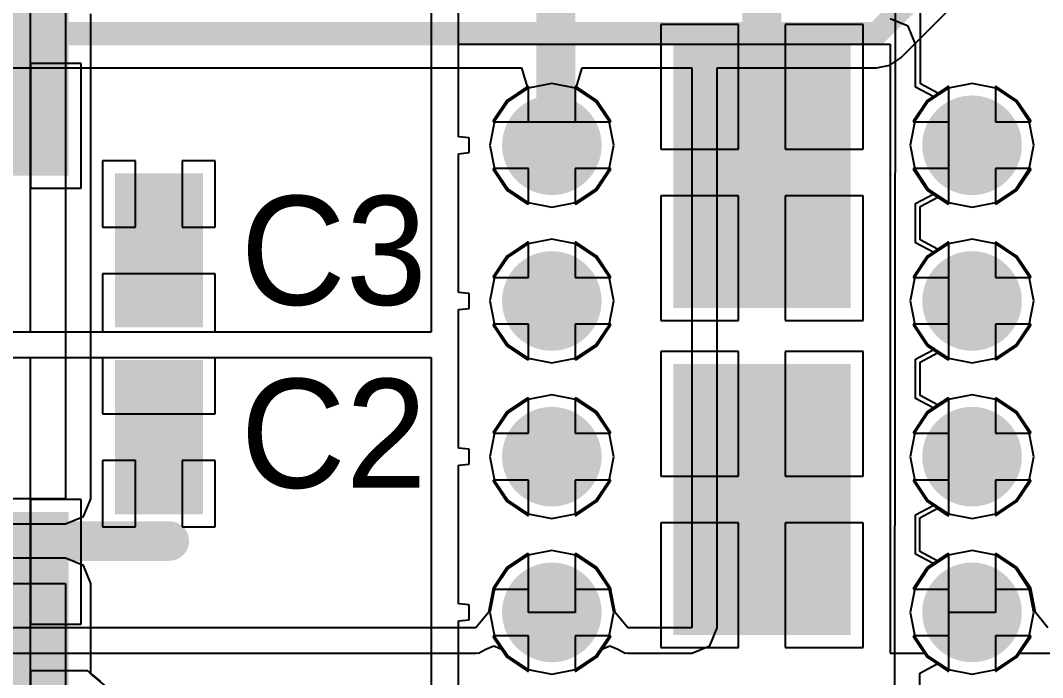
# Model space of a CAD drawing. Header units: millimetres. Extents: x 111 to 521, y 105 to 375.
# Drawn here: x 190.42 to 196.99, y 159.12 to 163.34 of the extents above; entities that cross this region are included whole.
import ezdxf

# ---------------------------------------------------------------- set-up
doc = ezdxf.new("R2010")
doc.units = ezdxf.units.MM
for name, color, linetype in [('BottomLayer', 5, 'Continuous'), ('BottomPaste', 16, 'Continuous'), ('BottomSolder', 6, 'Continuous'), ('DrillDrawing', 1, 'Continuous'), ('MidLayer2', 76, 'Continuous'), ('MidLayer3', 90, 'Continuous'), ('MultiLayer', 9, 'Continuous'), ('TopLayer', 1, 'Continuous'), ('TopOverlay', 2, 'Continuous'), ('TopPaste', 8, 'Continuous'), ('TopSolder', 216, 'Continuous'), ('ViaHoleLayer', 16, 'Continuous')]:
    doc.layers.add(name, color=color, linetype=linetype)

msp = doc.modelspace()

# ---------------------------------------------------------------- linework, layer by layer
at = {"layer": 'BottomLayer'}
for p, q in [((193.0628, 165.599), (193.0628, 161.334)), ((196.1277, 163.2987), (196.0129, 163.3463)), ((196.1752, 163.1839), (196.1277, 163.2987)), ((193.2379, 162.5881), (193.2379, 163.1839)), ((193.2379, 163.1839), (196.0129, 163.1839)), ((196.0129, 163.1839), (196.0129, 159.2719)), ((196.1752, 162.9074), (196.1752, 163.1839)), ((190.8129, 163.0589), (190.4879, 163.0589)), ((190.4879, 163.0589), (190.4879, 162.2589)), ((190.8129, 162.2589), (190.8129, 163.0589)), ((193.6818, 162.9107), (193.5495, 162.8223)), ((193.6879, 162.9119), (193.6818, 162.9107)), ((193.6879, 162.6839), (193.6879, 162.9119)), ((193.994, 162.9107), (193.9879, 162.9119)), ((193.9879, 162.9119), (193.9879, 162.6839)), ((194.1263, 162.8223), (193.994, 162.9107)), ((196.2872, 162.8475), (196.1752, 162.9074)), ((196.3818, 162.9107), (196.2872, 162.8475)), ((196.3879, 162.9119), (196.3818, 162.9107)), ((196.3879, 162.5339), (196.3879, 162.9119)), ((196.694, 162.9107), (196.6879, 162.9119)), ((196.6879, 162.9119), (196.6879, 162.6839)), ((196.8263, 162.8223), (196.694, 162.9107)), ((193.5495, 162.8223), (193.4611, 162.69)), ((194.2147, 162.69), (194.1263, 162.8223)), ((196.9147, 162.69), (196.8263, 162.8223)), ((193.4611, 162.69), (193.4599, 162.6839)), ((193.4599, 162.6839), (193.6879, 162.6839)), ((193.9879, 162.6839), (194.2159, 162.6839)), ((194.2159, 162.6839), (194.2147, 162.69)), ((196.6879, 162.6839), (196.9159, 162.6839)), ((196.9159, 162.6839), (196.9147, 162.69)), ((193.3069, 162.5813), (193.2379, 162.5881)), ((193.3069, 162.4866), (193.3069, 162.5813)), ((193.2379, 162.4798), (193.3069, 162.4866)), ((196.3879, 162.1559), (196.3879, 162.5339)), ((193.2379, 161.5881), (193.2379, 162.4798)), ((193.6879, 162.3839), (193.4599, 162.3839)), ((193.4599, 162.3839), (193.4611, 162.3778)), ((193.4611, 162.3778), (193.5495, 162.2455)), ((193.6879, 162.1559), (193.6879, 162.3839)), ((194.2159, 162.3839), (193.9879, 162.3839)), ((193.9879, 162.3839), (193.9879, 162.1559)), ((194.1263, 162.2455), (194.2147, 162.3778)), ((194.2147, 162.3778), (194.2159, 162.3839)), ((196.9159, 162.3839), (196.6879, 162.3839)), ((196.6879, 162.3839), (196.6879, 162.1559)), ((196.8263, 162.2455), (196.9147, 162.3778)), ((196.9147, 162.3778), (196.9159, 162.3839)), ((190.4879, 162.2589), (190.8129, 162.2589)), ((190.8129, 162.2589), (190.8129, 162.2589)), ((193.5495, 162.2455), (193.6818, 162.1571)), ((193.994, 162.1571), (194.1263, 162.2455)), ((196.694, 162.1571), (196.8263, 162.2455)), ((193.6818, 162.1571), (193.6879, 162.1559)), ((193.9879, 162.1559), (193.994, 162.1571)), ((196.1752, 162.1604), (196.2872, 162.2203)), ((196.1752, 161.9074), (196.1752, 162.1604)), ((196.2872, 162.2203), (196.3818, 162.1571)), ((196.3818, 162.1571), (196.3879, 162.1559)), ((196.6879, 162.1559), (196.694, 162.1571)), ((193.6818, 161.9107), (193.5495, 161.8223)), ((193.6879, 161.9119), (193.6818, 161.9107)), ((193.6879, 161.6839), (193.6879, 161.9119)), ((193.994, 161.9107), (193.9879, 161.9119)), ((193.9879, 161.9119), (193.9879, 161.6839)), ((194.1263, 161.8223), (193.994, 161.9107)), ((196.2872, 161.8475), (196.1752, 161.9074)), ((196.3818, 161.9107), (196.2872, 161.8475)), ((196.3879, 161.9119), (196.3818, 161.9107)), ((196.3879, 161.5339), (196.3879, 161.9119)), ((196.694, 161.9107), (196.6879, 161.9119)), ((196.6879, 161.9119), (196.6879, 161.6839)), ((196.8263, 161.8223), (196.694, 161.9107)), ((193.5495, 161.8223), (193.4611, 161.69)), ((194.2147, 161.69), (194.1263, 161.8223)), ((196.9147, 161.69), (196.8263, 161.8223)), ((193.4611, 161.69), (193.4599, 161.6839)), ((193.4599, 161.6839), (193.6879, 161.6839)), ((193.9879, 161.6839), (194.2159, 161.6839)), ((194.2159, 161.6839), (194.2147, 161.69)), ((196.6879, 161.6839), (196.9159, 161.6839)), ((196.9159, 161.6839), (196.9147, 161.69)), ((193.3069, 161.5813), (193.2379, 161.5881)), ((193.3069, 161.4866), (193.3069, 161.5813)), ((196.3879, 161.1559), (196.3879, 161.5339)), ((193.2379, 161.4798), (193.3069, 161.4866)), ((193.2379, 160.5881), (193.2379, 161.4798)), ((193.6879, 161.3839), (193.4599, 161.3839)), ((193.4599, 161.3839), (193.4611, 161.3778)), ((193.4611, 161.3778), (193.5495, 161.2455)), ((193.6879, 161.1559), (193.6879, 161.3839)), ((194.2159, 161.3839), (193.9879, 161.3839)), ((193.9879, 161.3839), (193.9879, 161.1559)), ((194.1263, 161.2455), (194.2147, 161.3778)), ((194.2147, 161.3778), (194.2159, 161.3839)), ((196.9159, 161.3839), (196.6879, 161.3839)), ((196.6879, 161.3839), (196.6879, 161.1559)), ((196.8263, 161.2455), (196.9147, 161.3778)), ((196.9147, 161.3778), (196.9159, 161.3839)), ((193.0628, 161.334), (189.2379, 161.334)), ((193.5495, 161.2455), (193.6818, 161.1571)), ((193.994, 161.1571), (194.1263, 161.2455)), ((196.694, 161.1571), (196.8263, 161.2455)), ((189.3117, 161.1716), (193.0628, 161.1716)), ((193.0628, 161.1716), (193.0628, 157.5618)), ((196.1752, 161.1604), (196.2872, 161.2203)), ((196.2872, 161.2203), (196.3818, 161.1571)), ((193.6818, 161.1571), (193.6879, 161.1559)), ((193.9879, 161.1559), (193.994, 161.1571)), ((196.1752, 160.9074), (196.1752, 161.1604)), ((196.3818, 161.1571), (196.3879, 161.1559)), ((196.6879, 161.1559), (196.694, 161.1571)), ((193.6818, 160.9107), (193.5495, 160.8223)), ((193.6879, 160.9119), (193.6818, 160.9107)), ((193.6879, 160.6839), (193.6879, 160.9119)), ((193.994, 160.9107), (193.9879, 160.9119)), ((193.9879, 160.9119), (193.9879, 160.6839)), ((194.1263, 160.8223), (193.994, 160.9107)), ((196.3818, 160.9107), (196.2872, 160.8475)), ((196.3879, 160.9119), (196.3818, 160.9107)), ((196.3879, 160.5339), (196.3879, 160.9119)), ((196.694, 160.9107), (196.6879, 160.9119)), ((196.6879, 160.9119), (196.6879, 160.6839)), ((196.8263, 160.8223), (196.694, 160.9107)), ((196.2872, 160.8475), (196.1752, 160.9074)), ((193.5495, 160.8223), (193.4611, 160.69)), ((194.2147, 160.69), (194.1263, 160.8223)), ((196.9147, 160.69), (196.8263, 160.8223)), ((193.4611, 160.69), (193.4599, 160.6839)), ((193.4599, 160.6839), (193.6879, 160.6839)), ((193.9879, 160.6839), (194.2159, 160.6839)), ((194.2159, 160.6839), (194.2147, 160.69)), ((196.6879, 160.6839), (196.9159, 160.6839)), ((196.9159, 160.6839), (196.9147, 160.69)), ((193.3069, 160.5813), (193.2379, 160.5881)), ((193.3069, 160.4866), (193.3069, 160.5813)), ((196.3879, 160.1559), (196.3879, 160.5339)), ((193.2379, 160.4798), (193.3069, 160.4866)), ((193.2379, 159.5881), (193.2379, 160.4798)), ((193.6879, 160.3839), (193.4599, 160.3839)), ((193.4599, 160.3839), (193.4611, 160.3778)), ((193.6879, 160.1559), (193.6879, 160.3839)), ((194.2159, 160.3839), (193.9879, 160.3839)), ((193.9879, 160.3839), (193.9879, 160.1559)), ((194.2147, 160.3778), (194.2159, 160.3839)), ((196.9159, 160.3839), (196.6879, 160.3839)), ((196.6879, 160.3839), (196.6879, 160.1559)), ((196.9147, 160.3778), (196.9159, 160.3839)), ((193.4611, 160.3778), (193.5495, 160.2455)), ((194.1263, 160.2455), (194.2147, 160.3778)), ((196.8263, 160.2455), (196.9147, 160.3778)), ((190.8129, 160.2589), (190.4879, 160.2589)), ((190.4879, 160.2589), (190.4879, 159.4589)), ((190.8129, 159.4589), (190.8129, 160.2589)), ((190.8129, 160.2589), (190.8129, 160.2589)), ((193.5495, 160.2455), (193.6818, 160.1571)), ((193.994, 160.1571), (194.1263, 160.2455)), ((196.1752, 160.1604), (196.2872, 160.2203)), ((196.2872, 160.2203), (196.3818, 160.1571)), ((196.694, 160.1571), (196.8263, 160.2455)), ((193.6818, 160.1571), (193.6879, 160.1559)), ((193.9879, 160.1559), (193.994, 160.1571)), ((196.1752, 159.9074), (196.1752, 160.1604)), ((196.3818, 160.1571), (196.3879, 160.1559)), ((196.6879, 160.1559), (196.694, 160.1571)), ((193.6818, 159.9107), (193.5495, 159.8223)), ((193.6879, 159.9119), (193.6818, 159.9107)), ((193.6879, 159.6839), (193.6879, 159.9119)), ((193.994, 159.9107), (193.9879, 159.9119)), ((193.9879, 159.9119), (193.9879, 159.6839)), ((194.1263, 159.8223), (193.994, 159.9107)), ((196.2872, 159.8475), (196.1752, 159.9074)), ((196.3818, 159.9107), (196.2872, 159.8475)), ((196.3879, 159.9119), (196.3818, 159.9107)), ((196.3879, 159.5339), (196.3879, 159.9119)), ((196.694, 159.9107), (196.6879, 159.9119)), ((196.6879, 159.9119), (196.6879, 159.5339)), ((196.8263, 159.8223), (196.694, 159.9107)), ((193.5495, 159.8223), (193.4611, 159.69)), ((194.2147, 159.69), (194.1263, 159.8223)), ((196.9147, 159.69), (196.8263, 159.8223)), ((193.4611, 159.69), (193.4599, 159.6839)), ((193.4599, 159.6839), (193.6879, 159.6839)), ((193.9879, 159.6839), (194.2159, 159.6839)), ((194.2159, 159.6839), (194.2147, 159.69)), ((196.9457, 159.5339), (196.9147, 159.69)), ((193.3069, 159.5813), (193.2379, 159.5881)), ((193.3069, 159.4866), (193.3069, 159.5813)), ((196.6879, 159.5339), (196.3879, 159.5339)), ((196.9454, 159.5324), (196.9457, 159.5339)), ((197.026, 159.4343), (196.9454, 159.5324)), ((193.2379, 159.4798), (193.3069, 159.4866)), ((193.2379, 158.5881), (193.2379, 159.4798)), ((190.4879, 159.4589), (190.8129, 159.4589)), ((193.6879, 159.3839), (193.4599, 159.3839)), ((193.4599, 159.3839), (193.4611, 159.3778)), ((193.4611, 159.3778), (193.5495, 159.2455)), ((193.6879, 159.1559), (193.6879, 159.3839)), ((194.2159, 159.3839), (193.9879, 159.3839)), ((193.9879, 159.3839), (193.9879, 159.1559)), ((194.1263, 159.2455), (194.2147, 159.3778)), ((194.2147, 159.3778), (194.2159, 159.3839)), ((196.0129, 159.2719), (196.2439, 159.2719)), ((196.2439, 159.2719), (196.2567, 159.2527)), ((196.8191, 159.2527), (196.8319, 159.2719)), ((196.8319, 159.2719), (197.8476, 159.2719)), ((193.5495, 159.2455), (193.6818, 159.1571)), ((193.994, 159.1571), (194.1263, 159.2455)), ((196.2567, 159.2527), (196.3857, 159.1665)), ((196.69, 159.1665), (196.8191, 159.2527)), ((190.8565, 159.1589), (190.4879, 159.1589)), ((190.4879, 159.1589), (190.4879, 158.3589)), ((190.9379, 159.0921), (190.8565, 159.1589)), ((193.6818, 159.1571), (193.6879, 159.1559)), ((193.9879, 159.1559), (193.994, 159.1571)), ((196.3857, 159.1665), (196.5379, 159.1363)), ((196.5379, 159.1363), (196.69, 159.1665))]:
    msp.add_line(p, q, dxfattribs=at)
at = {"layer": 'BottomLayer', "const_width": 0.25}
for points in [[(193.7129, 162.5339, 1), (193.9629, 162.5339, 1)], [(196.4129, 162.5339, 1), (196.6629, 162.5339, 1)], [(193.7129, 161.5339, 1), (193.9629, 161.5339, 1)], [(196.4129, 161.5339, 1), (196.6629, 161.5339, 1)], [(193.7129, 160.5339, 1), (193.9629, 160.5339, 1)], [(196.4129, 160.5339, 1), (196.6629, 160.5339, 1)], [(193.7129, 159.5339, 1), (193.9629, 159.5339, 1)], [(196.4129, 159.5339, 1), (196.6629, 159.5339, 1)]]:
    msp.add_lwpolyline(points, format="xyb", close=True, dxfattribs=at)
at = {"layer": 'BottomLayer'}
for points in [[(190.0129, 164.0089), (190.0129, 162.4089), (190.6629, 164.0089), (190.6629, 162.4089)], [(190.0129, 160.1089), (190.0129, 158.5089), (190.6629, 160.1089), (190.6629, 158.5089)]]:
    msp.add_solid(points, dxfattribs=at)
at = {"layer": 'BottomPaste'}
for points in [[(190.0629, 163.9589), (190.0629, 162.4589), (190.6129, 163.9589), (190.6129, 162.4589)], [(190.0629, 160.0589), (190.0629, 158.5589), (190.6129, 160.0589), (190.6129, 158.5589)]]:
    msp.add_solid(points, dxfattribs=at)
at = {"layer": 'BottomSolder', "const_width": 0.32}
for points in [[(193.6779, 162.5339, 1), (193.9979, 162.5339, 1)], [(196.3779, 162.5339, 1), (196.6979, 162.5339, 1)], [(193.6779, 161.5339, 1), (193.9979, 161.5339, 1)], [(196.3779, 161.5339, 1), (196.6979, 161.5339, 1)], [(193.6779, 160.5339, 1), (193.9979, 160.5339, 1)], [(196.3779, 160.5339, 1), (196.6979, 160.5339, 1)], [(193.6779, 159.5339, 1), (193.9979, 159.5339, 1)], [(196.3779, 159.5339, 1), (196.6979, 159.5339, 1)]]:
    msp.add_lwpolyline(points, format="xyb", close=True, dxfattribs=at)
at = {"layer": 'BottomSolder'}
for points in [[(189.9429, 164.0789), (189.9429, 162.3389), (190.7329, 164.0789), (190.7329, 162.3389)], [(189.9429, 160.1789), (189.9429, 158.4389), (190.7329, 160.1789), (190.7329, 158.4389)]]:
    msp.add_solid(points, dxfattribs=at)
at = {"layer": 'DrillDrawing', "const_width": 0.1}
for points in [[(193.7879, 162.5339, 1), (193.8879, 162.5339, 1)], [(196.4879, 162.5339, 1), (196.5879, 162.5339, 1)], [(193.7879, 161.5339, 1), (193.8879, 161.5339, 1)], [(196.4879, 161.5339, 1), (196.5879, 161.5339, 1)], [(193.7879, 160.5339, 1), (193.8879, 160.5339, 1)], [(196.4879, 160.5339, 1), (196.5879, 160.5339, 1)], [(193.7879, 159.5339, 1), (193.8879, 159.5339, 1)], [(196.4879, 159.5339, 1), (196.5879, 159.5339, 1)]]:
    msp.add_lwpolyline(points, format="xyb", close=True, dxfattribs=at)
at = {"layer": 'MidLayer2'}
for p, q in [((190.7129, 163.7201), (190.7129, 160.2641)), ((190.8752, 160.2641), (190.8752, 163.3785)), ((193.6857, 162.9013), (193.5567, 162.8151)), ((193.8379, 162.9316), (193.6857, 162.9013)), ((193.99, 162.9013), (193.8379, 162.9316)), ((194.1191, 162.8151), (193.99, 162.9013)), ((196.3818, 162.9107), (196.2495, 162.8223)), ((196.3879, 162.9119), (196.3818, 162.9107)), ((196.3879, 162.6839), (196.3879, 162.9119)), ((196.694, 162.9107), (196.6879, 162.9119)), ((196.6879, 162.9119), (196.6879, 162.6839)), ((196.8263, 162.8223), (196.694, 162.9107)), ((193.5567, 162.8151), (193.4705, 162.6861)), ((194.2052, 162.6861), (194.1191, 162.8151)), ((196.2495, 162.8223), (196.1611, 162.69)), ((196.9147, 162.69), (196.8263, 162.8223)), ((193.4705, 162.6861), (193.4402, 162.5339)), ((194.2355, 162.5339), (194.2052, 162.6861)), ((196.1611, 162.69), (196.1599, 162.6839)), ((196.1599, 162.6839), (196.3879, 162.6839)), ((196.6879, 162.6839), (196.9159, 162.6839)), ((196.9159, 162.6839), (196.9147, 162.69)), ((193.4402, 162.5339), (193.4705, 162.3817)), ((194.2052, 162.3817), (194.2355, 162.5339)), ((193.4705, 162.3817), (193.5567, 162.2527)), ((194.1191, 162.2527), (194.2052, 162.3817)), ((196.3879, 162.3839), (196.1599, 162.3839)), ((196.1599, 162.3839), (196.1611, 162.3778)), ((196.1611, 162.3778), (196.2495, 162.2455)), ((196.3879, 162.1559), (196.3879, 162.3839)), ((196.9159, 162.3839), (196.6879, 162.3839)), ((196.6879, 162.3839), (196.6879, 162.1559)), ((196.8263, 162.2455), (196.9147, 162.3778)), ((196.9147, 162.3778), (196.9159, 162.3839)), ((193.5567, 162.2527), (193.6857, 162.1665)), ((193.99, 162.1665), (194.1191, 162.2527)), ((196.2495, 162.2455), (196.3818, 162.1571)), ((196.694, 162.1571), (196.8263, 162.2455)), ((193.6857, 162.1665), (193.8379, 162.1363)), ((193.8379, 162.1363), (193.99, 162.1665)), ((196.3818, 162.1571), (196.3879, 162.1559)), ((196.6879, 162.1559), (196.694, 162.1571)), ((193.6857, 161.9013), (193.5567, 161.8151)), ((193.8379, 161.9316), (193.6857, 161.9013)), ((193.99, 161.9013), (193.8379, 161.9316)), ((194.1191, 161.8151), (193.99, 161.9013)), ((196.3818, 161.9107), (196.2495, 161.8223)), ((196.3879, 161.9119), (196.3818, 161.9107)), ((196.3879, 161.6839), (196.3879, 161.9119)), ((196.694, 161.9107), (196.6879, 161.9119)), ((196.6879, 161.9119), (196.6879, 161.6839)), ((196.8263, 161.8223), (196.694, 161.9107)), ((193.5567, 161.8151), (193.4705, 161.6861)), ((194.2052, 161.6861), (194.1191, 161.8151)), ((196.2495, 161.8223), (196.1611, 161.69)), ((196.9147, 161.69), (196.8263, 161.8223)), ((193.4705, 161.6861), (193.4402, 161.5339)), ((194.2355, 161.5339), (194.2052, 161.6861)), ((196.1611, 161.69), (196.1599, 161.6839)), ((196.1599, 161.6839), (196.3879, 161.6839)), ((196.6879, 161.6839), (196.9159, 161.6839)), ((196.9159, 161.6839), (196.9147, 161.69)), ((193.4402, 161.5339), (193.4705, 161.3817)), ((194.2052, 161.3817), (194.2355, 161.5339)), ((193.4705, 161.3817), (193.5567, 161.2527)), ((194.1191, 161.2527), (194.2052, 161.3817)), ((196.3879, 161.3839), (196.1599, 161.3839)), ((196.1599, 161.3839), (196.1611, 161.3778)), ((196.1611, 161.3778), (196.2495, 161.2455)), ((196.3879, 161.1559), (196.3879, 161.3839)), ((196.9159, 161.3839), (196.6879, 161.3839)), ((196.6879, 161.3839), (196.6879, 161.1559)), ((196.8263, 161.2455), (196.9147, 161.3778)), ((196.9147, 161.3778), (196.9159, 161.3839)), ((193.5567, 161.2527), (193.6857, 161.1665)), ((193.99, 161.1665), (194.1191, 161.2527)), ((196.2495, 161.2455), (196.3818, 161.1571)), ((196.694, 161.1571), (196.8263, 161.2455)), ((193.6857, 161.1665), (193.8379, 161.1363)), ((193.8379, 161.1363), (193.99, 161.1665)), ((196.3818, 161.1571), (196.3879, 161.1559)), ((196.6879, 161.1559), (196.694, 161.1571)), ((193.8379, 160.9316), (193.6857, 160.9013)), ((193.99, 160.9013), (193.8379, 160.9316)), ((196.3818, 160.9107), (196.2495, 160.8223)), ((196.3879, 160.9119), (196.3818, 160.9107)), ((196.3879, 160.6839), (196.3879, 160.9119)), ((196.694, 160.9107), (196.6879, 160.9119)), ((196.6879, 160.9119), (196.6879, 160.6839)), ((196.8263, 160.8223), (196.694, 160.9107)), ((193.6857, 160.9013), (193.5567, 160.8151)), ((194.1191, 160.8151), (193.99, 160.9013)), ((193.5567, 160.8151), (193.4705, 160.6861)), ((194.2052, 160.6861), (194.1191, 160.8151)), ((196.2495, 160.8223), (196.1611, 160.69)), ((196.9147, 160.69), (196.8263, 160.8223)), ((193.4705, 160.6861), (193.4402, 160.5339)), ((194.2355, 160.5339), (194.2052, 160.6861)), ((196.1611, 160.69), (196.1599, 160.6839)), ((196.1599, 160.6839), (196.3879, 160.6839)), ((196.6879, 160.6839), (196.9159, 160.6839)), ((196.9159, 160.6839), (196.9147, 160.69)), ((193.4402, 160.5339), (193.4705, 160.3817)), ((194.2052, 160.3817), (194.2355, 160.5339)), ((196.3879, 160.3839), (196.1599, 160.3839)), ((196.1599, 160.3839), (196.1611, 160.3778)), ((196.3879, 160.1559), (196.3879, 160.3839)), ((196.9159, 160.3839), (196.6879, 160.3839)), ((196.6879, 160.3839), (196.6879, 160.1559)), ((196.9147, 160.3778), (196.9159, 160.3839)), ((193.4705, 160.3817), (193.5567, 160.2527)), ((194.1191, 160.2527), (194.2052, 160.3817)), ((196.1611, 160.3778), (196.2495, 160.2455)), ((196.8263, 160.2455), (196.9147, 160.3778)), ((190.7129, 160.2641), (189.7971, 160.2641)), ((190.8277, 160.1493), (190.8752, 160.2641)), ((193.5567, 160.2527), (193.6857, 160.1665)), ((193.99, 160.1665), (194.1191, 160.2527)), ((196.2495, 160.2455), (196.3818, 160.1571)), ((196.694, 160.1571), (196.8263, 160.2455)), ((190.7129, 160.1018), (190.8277, 160.1493)), ((193.6857, 160.1665), (193.8379, 160.1363)), ((193.8379, 160.1363), (193.99, 160.1665)), ((196.3818, 160.1571), (196.3879, 160.1559)), ((196.6879, 160.1559), (196.694, 160.1571)), ((189.7971, 160.1018), (190.7129, 160.1018)), ((193.8379, 159.9316), (193.6857, 159.9013)), ((193.99, 159.9013), (193.8379, 159.9316)), ((190.7129, 159.882), (189.0459, 159.882)), ((190.8277, 159.8345), (190.7129, 159.882)), ((193.6857, 159.9013), (193.5567, 159.8151)), ((194.1191, 159.8151), (193.99, 159.9013)), ((196.3818, 159.9107), (196.2495, 159.8223)), ((196.3879, 159.9119), (196.3818, 159.9107)), ((196.3879, 159.6839), (196.3879, 159.9119)), ((196.694, 159.9107), (196.6879, 159.9119)), ((196.6879, 159.9119), (196.6879, 159.6839)), ((196.8263, 159.8223), (196.694, 159.9107)), ((190.8752, 159.7197), (190.8277, 159.8345)), ((193.5567, 159.8151), (193.4705, 159.6861)), ((194.2052, 159.6861), (194.1191, 159.8151)), ((196.2495, 159.8223), (196.1611, 159.69)), ((196.9147, 159.69), (196.8263, 159.8223)), ((189.0299, 159.7197), (190.7129, 159.7197)), ((190.7129, 159.7197), (190.7129, 158.7977)), ((190.8752, 159.1394), (190.8752, 159.7197)), ((193.4705, 159.6861), (193.4402, 159.5339)), ((194.2355, 159.5339), (194.2052, 159.6861)), ((196.1611, 159.69), (196.1599, 159.6839)), ((196.1599, 159.6839), (196.3879, 159.6839)), ((196.6879, 159.6839), (196.9159, 159.6839)), ((196.9159, 159.6839), (196.9147, 159.69)), ((193.4402, 159.5339), (193.4705, 159.3817)), ((194.2052, 159.3817), (194.2355, 159.5339)), ((193.4705, 159.3817), (193.5567, 159.2527)), ((194.1191, 159.2527), (194.2052, 159.3817)), ((196.3879, 159.3839), (196.1599, 159.3839)), ((196.1599, 159.3839), (196.1611, 159.3778)), ((196.1611, 159.3778), (196.2495, 159.2455)), ((196.3879, 159.1559), (196.3879, 159.3839)), ((196.9159, 159.3839), (196.6879, 159.3839)), ((196.6879, 159.3839), (196.6879, 159.1559)), ((196.8263, 159.2455), (196.9147, 159.3778)), ((196.9147, 159.3778), (196.9159, 159.3839)), ((193.5567, 159.2527), (193.6857, 159.1665)), ((193.99, 159.1665), (194.1191, 159.2527)), ((196.2495, 159.2455), (196.3818, 159.1571)), ((196.694, 159.1571), (196.8263, 159.2455)), ((190.9734, 159.0588), (190.8752, 159.1394)), ((193.6857, 159.1665), (193.8379, 159.1363)), ((193.8379, 159.1363), (193.99, 159.1665)), ((196.3818, 159.1571), (196.3879, 159.1559)), ((196.6879, 159.1559), (196.694, 159.1571))]:
    msp.add_line(p, q, dxfattribs=at)
for points, const_width in [([(193.7129, 162.5339, 1), (193.9629, 162.5339, 1)], 0.25), ([(196.4129, 162.5339, 1), (196.6629, 162.5339, 1)], 0.25), ([(193.7129, 161.5339, 1), (193.9629, 161.5339, 1)], 0.25), ([(196.4129, 161.5339, 1), (196.6629, 161.5339, 1)], 0.25), ([(193.7129, 160.5339, 1), (193.9629, 160.5339, 1)], 0.25), ([(196.4129, 160.5339, 1), (196.6629, 160.5339, 1)], 0.25), ([(191.3164, 159.9919, 1), (191.4434, 159.9919, 1)], 0.127), ([(193.7129, 159.5339, 1), (193.9629, 159.5339, 1)], 0.25), ([(196.4129, 159.5339, 1), (196.6629, 159.5339, 1)], 0.25)]:
    msp.add_lwpolyline(points, format="xyb", close=True, dxfattribs=dict(at, const_width=const_width))
at = {"layer": 'MidLayer2', "const_width": 0.254}
msp.add_lwpolyline([(189.0299, 159.9919), (191.3799, 159.9919)], dxfattribs=at)
at = {"layer": 'MidLayer3'}
for p, q in [((196.08, 163.095), (197.4019, 164.4169)), ((196.0089, 163.0475), (196.08, 163.095)), ((190.0341, 163.0308), (193.6428, 163.0308)), ((193.6428, 163.0308), (193.6796, 162.9093)), ((193.9961, 162.9093), (194.033, 163.0308)), ((194.033, 163.0308), (194.7379, 163.0308)), ((194.7379, 163.0308), (194.7379, 159.4339)), ((194.9002, 159.4339), (194.9002, 163.0308)), ((194.9002, 163.0308), (195.925, 163.0308)), ((195.925, 163.0308), (196.0089, 163.0475)), ((193.6796, 162.9093), (193.5495, 162.8223)), ((194.1263, 162.8223), (193.9961, 162.9093)), ((196.3857, 162.9013), (196.2567, 162.8151)), ((196.5379, 162.9316), (196.3857, 162.9013)), ((196.69, 162.9013), (196.5379, 162.9316)), ((196.8191, 162.8151), (196.69, 162.9013)), ((193.5495, 162.8223), (193.4611, 162.69)), ((194.2147, 162.69), (194.1263, 162.8223)), ((196.2567, 162.8151), (196.1705, 162.6861)), ((196.9052, 162.6861), (196.8191, 162.8151)), ((193.4611, 162.69), (193.4599, 162.6839)), ((193.4599, 162.6839), (194.2159, 162.6839)), ((194.2159, 162.6839), (194.2147, 162.69)), ((196.1705, 162.6861), (196.1402, 162.5339)), ((196.9355, 162.5339), (196.9052, 162.6861)), ((196.1402, 162.5339), (196.1705, 162.3817)), ((196.9052, 162.3817), (196.9355, 162.5339)), ((193.6879, 162.3839), (193.4599, 162.3839)), ((193.4599, 162.3839), (193.4611, 162.3778)), ((193.4611, 162.3778), (193.5495, 162.2455)), ((193.6879, 162.1559), (193.6879, 162.3839)), ((194.2159, 162.3839), (193.9879, 162.3839)), ((193.9879, 162.3839), (193.9879, 162.1559)), ((194.1263, 162.2455), (194.2147, 162.3778)), ((194.2147, 162.3778), (194.2159, 162.3839)), ((196.1705, 162.3817), (196.2567, 162.2527)), ((196.8191, 162.2527), (196.9052, 162.3817)), ((193.5495, 162.2455), (193.6818, 162.1571)), ((193.994, 162.1571), (194.1263, 162.2455)), ((196.2567, 162.2527), (196.3857, 162.1665)), ((196.69, 162.1665), (196.8191, 162.2527)), ((193.6818, 162.1571), (193.6879, 162.1559)), ((193.9879, 162.1559), (193.994, 162.1571)), ((196.3857, 162.1665), (196.5379, 162.1363)), ((196.5379, 162.1363), (196.69, 162.1665)), ((193.6818, 161.9107), (193.5495, 161.8223)), ((193.6879, 161.9119), (193.6818, 161.9107)), ((193.6879, 161.6839), (193.6879, 161.9119)), ((193.994, 161.9107), (193.9879, 161.9119)), ((193.9879, 161.9119), (193.9879, 161.6839)), ((194.1263, 161.8223), (193.994, 161.9107)), ((196.3857, 161.9013), (196.2567, 161.8151)), ((196.5379, 161.9316), (196.3857, 161.9013)), ((196.69, 161.9013), (196.5379, 161.9316)), ((196.8191, 161.8151), (196.69, 161.9013)), ((193.5495, 161.8223), (193.4611, 161.69)), ((194.2147, 161.69), (194.1263, 161.8223)), ((196.2567, 161.8151), (196.1705, 161.6861)), ((196.9052, 161.6861), (196.8191, 161.8151)), ((193.4611, 161.69), (193.4599, 161.6839)), ((193.4599, 161.6839), (193.6879, 161.6839)), ((193.9879, 161.6839), (194.2159, 161.6839)), ((194.2159, 161.6839), (194.2147, 161.69)), ((196.1705, 161.6861), (196.1402, 161.5339)), ((196.9355, 161.5339), (196.9052, 161.6861)), ((196.1402, 161.5339), (196.1705, 161.3817)), ((196.9052, 161.3817), (196.9355, 161.5339)), ((193.6879, 161.3839), (193.4599, 161.3839)), ((193.4599, 161.3839), (193.4611, 161.3778)), ((193.4611, 161.3778), (193.5495, 161.2455)), ((193.6879, 161.1559), (193.6879, 161.3839)), ((194.2159, 161.3839), (193.9879, 161.3839)), ((193.9879, 161.3839), (193.9879, 161.1559)), ((194.1263, 161.2455), (194.2147, 161.3778)), ((194.2147, 161.3778), (194.2159, 161.3839)), ((196.1705, 161.3817), (196.2567, 161.2527)), ((196.8191, 161.2527), (196.9052, 161.3817)), ((193.5495, 161.2455), (193.6818, 161.1571)), ((193.994, 161.1571), (194.1263, 161.2455)), ((196.2567, 161.2527), (196.3857, 161.1665)), ((196.69, 161.1665), (196.8191, 161.2527)), ((193.6818, 161.1571), (193.6879, 161.1559)), ((193.9879, 161.1559), (193.994, 161.1571)), ((196.3857, 161.1665), (196.5379, 161.1363)), ((196.5379, 161.1363), (196.69, 161.1665)), ((193.6818, 160.9107), (193.5495, 160.8223)), ((193.6879, 160.9119), (193.6818, 160.9107)), ((193.6879, 160.6839), (193.6879, 160.9119)), ((193.994, 160.9107), (193.9879, 160.9119)), ((193.9879, 160.9119), (193.9879, 160.6839)), ((194.1263, 160.8223), (193.994, 160.9107)), ((196.5379, 160.9316), (196.3857, 160.9013)), ((196.69, 160.9013), (196.5379, 160.9316)), ((196.3857, 160.9013), (196.2567, 160.8151)), ((196.8191, 160.8151), (196.69, 160.9013)), ((193.5495, 160.8223), (193.4611, 160.69)), ((194.2147, 160.69), (194.1263, 160.8223)), ((196.2567, 160.8151), (196.1705, 160.6861)), ((196.9052, 160.6861), (196.8191, 160.8151)), ((193.4611, 160.69), (193.4599, 160.6839)), ((193.4599, 160.6839), (193.6879, 160.6839)), ((193.9879, 160.6839), (194.2159, 160.6839)), ((194.2159, 160.6839), (194.2147, 160.69)), ((196.1705, 160.6861), (196.1402, 160.5339)), ((196.9355, 160.5339), (196.9052, 160.6861)), ((196.1402, 160.5339), (196.1705, 160.3817)), ((196.9052, 160.3817), (196.9355, 160.5339)), ((193.6879, 160.3839), (193.4599, 160.3839)), ((193.4599, 160.3839), (193.4611, 160.3778)), ((193.6879, 160.1559), (193.6879, 160.3839)), ((194.2159, 160.3839), (193.9879, 160.3839)), ((193.9879, 160.3839), (193.9879, 160.1559)), ((194.2147, 160.3778), (194.2159, 160.3839)), ((193.4611, 160.3778), (193.5495, 160.2455)), ((194.1263, 160.2455), (194.2147, 160.3778)), ((196.1705, 160.3817), (196.2567, 160.2527)), ((196.8191, 160.2527), (196.9052, 160.3817)), ((196.2567, 160.2527), (196.3857, 160.1665)), ((196.69, 160.1665), (196.8191, 160.2527)), ((193.5495, 160.2455), (193.6818, 160.1571)), ((193.994, 160.1571), (194.1263, 160.2455)), ((193.6818, 160.1571), (193.6879, 160.1559)), ((193.9879, 160.1559), (193.994, 160.1571)), ((196.3857, 160.1665), (196.5379, 160.1363)), ((196.5379, 160.1363), (196.69, 160.1665)), ((196.5379, 159.9316), (196.3857, 159.9013)), ((196.69, 159.9013), (196.5379, 159.9316)), ((193.6818, 159.9107), (193.5495, 159.8223)), ((193.6879, 159.9119), (193.6818, 159.9107)), ((193.6879, 159.5339), (193.6879, 159.9119)), ((193.994, 159.9107), (193.9879, 159.9119)), ((193.9879, 159.9119), (193.9879, 159.5339)), ((194.1263, 159.8223), (193.994, 159.9107)), ((196.3857, 159.9013), (196.2567, 159.8151)), ((196.8191, 159.8151), (196.69, 159.9013)), ((193.5495, 159.8223), (193.4611, 159.69)), ((194.2147, 159.69), (194.1263, 159.8223)), ((196.2567, 159.8151), (196.1705, 159.6861)), ((196.9052, 159.6861), (196.8191, 159.8151)), ((193.4611, 159.69), (193.43, 159.5339)), ((194.2457, 159.5339), (194.2147, 159.69)), ((196.1705, 159.6861), (196.1402, 159.5339)), ((196.9355, 159.5339), (196.9052, 159.6861)), ((193.4304, 159.5321), (193.3498, 159.4339)), ((193.43, 159.5339), (193.4304, 159.5321)), ((193.9879, 159.5339), (193.6879, 159.5339)), ((194.2453, 159.5321), (194.2457, 159.5339)), ((194.3259, 159.4339), (194.2453, 159.5321)), ((196.1402, 159.5339), (196.1705, 159.3817)), ((196.9052, 159.3817), (196.9355, 159.5339)), ((193.3498, 159.4339), (188.1603, 159.4339)), ((194.7379, 159.4339), (194.3259, 159.4339)), ((194.8527, 159.3191), (194.9002, 159.4339)), ((196.1705, 159.3817), (196.2567, 159.2527)), ((196.8191, 159.2527), (196.9052, 159.3817)), ((188.2414, 159.2716), (193.3498, 159.2716)), ((193.3498, 159.2716), (193.3576, 159.2748)), ((193.3576, 159.2748), (193.3657, 159.2723)), ((193.3657, 159.2723), (193.4141, 159.2982)), ((193.4141, 159.2982), (193.4646, 159.3191)), ((193.4646, 159.3191), (193.4646, 159.3191)), ((193.4646, 159.3191), (193.4646, 159.3191)), ((193.4646, 159.3191), (193.5306, 159.2918)), ((193.5306, 159.2918), (193.5567, 159.2527)), ((194.1191, 159.2527), (194.1451, 159.2918)), ((194.1451, 159.2918), (194.2111, 159.3191)), ((194.2111, 159.3191), (194.2617, 159.2981)), ((194.2617, 159.2981), (194.31, 159.2723)), ((194.31, 159.2723), (194.3181, 159.2748)), ((194.3181, 159.2748), (194.3259, 159.2716)), ((194.3259, 159.2716), (194.7379, 159.2716)), ((194.7379, 159.2716), (194.8527, 159.3191)), ((193.5567, 159.2527), (193.6857, 159.1665)), ((193.99, 159.1665), (194.1191, 159.2527)), ((196.2567, 159.2527), (196.3857, 159.1665)), ((196.69, 159.1665), (196.8191, 159.2527)), ((193.6857, 159.1665), (193.8379, 159.1363)), ((193.8379, 159.1363), (193.99, 159.1665)), ((196.3857, 159.1665), (196.5379, 159.1363)), ((196.5379, 159.1363), (196.69, 159.1665))]:
    msp.add_line(p, q, dxfattribs=at)
at = {"layer": 'MidLayer3', "const_width": 0.15}
for points in [[(195.925, 163.25), (197.475, 164.8)], [(190.0341, 163.25), (195.925, 163.25)]]:
    msp.add_lwpolyline(points, dxfattribs=at)
at = {"layer": 'MidLayer3'}
for points, const_width in [([(195.8875, 163.25, 1), (195.9625, 163.25, 1)], 0.075), ([(195.8875, 163.25, 1), (195.9625, 163.25, 1)], 0.075), ([(193.7129, 162.5339, 1), (193.9629, 162.5339, 1)], 0.25), ([(196.4129, 162.5339, 1), (196.6629, 162.5339, 1)], 0.25), ([(193.7129, 161.5339, 1), (193.9629, 161.5339, 1)], 0.25), ([(196.4129, 161.5339, 1), (196.6629, 161.5339, 1)], 0.25), ([(193.7129, 160.5339, 1), (193.9629, 160.5339, 1)], 0.25), ([(196.4129, 160.5339, 1), (196.6629, 160.5339, 1)], 0.25), ([(193.7129, 159.5339, 1), (193.9629, 159.5339, 1)], 0.25), ([(196.4129, 159.5339, 1), (196.6629, 159.5339, 1)], 0.25)]:
    msp.add_lwpolyline(points, format="xyb", close=True, dxfattribs=dict(at, const_width=const_width))
at = {"layer": 'MultiLayer', "const_width": 0.25}
for points in [[(193.7129, 162.5339, 1), (193.9629, 162.5339, 1)], [(196.4129, 162.5339, 1), (196.6629, 162.5339, 1)], [(193.7129, 161.5339, 1), (193.9629, 161.5339, 1)], [(196.4129, 161.5339, 1), (196.6629, 161.5339, 1)], [(193.7129, 160.5339, 1), (193.9629, 160.5339, 1)], [(196.4129, 160.5339, 1), (196.6629, 160.5339, 1)], [(193.7129, 159.5339, 1), (193.9629, 159.5339, 1)], [(196.4129, 159.5339, 1), (196.6629, 159.5339, 1)]]:
    msp.add_lwpolyline(points, format="xyb", close=True, dxfattribs=at)
at = {"layer": 'TopLayer'}
for p, q in [((193.0628, 165.599), (193.0628, 161.334)), ((190.4879, 161.334), (190.4879, 163.7798)), ((193.2379, 162.5881), (193.2379, 163.7339)), ((196.0444, 163.5924), (196.0379, 157.8839)), ((196.206, 162.928), (196.2067, 163.5922)), ((195.0379, 163.3089), (194.5379, 163.3089)), ((194.5379, 163.3089), (194.5379, 162.5089)), ((195.0379, 162.5089), (195.0379, 163.3089)), ((195.8379, 163.3089), (195.3379, 163.3089)), ((195.3379, 163.3089), (195.3379, 162.5089)), ((195.8379, 162.5089), (195.8379, 163.3089)), ((193.6818, 162.9107), (193.5495, 162.8223)), ((193.6879, 162.9119), (193.6818, 162.9107)), ((193.6879, 162.6839), (193.6879, 162.9119)), ((193.994, 162.9107), (193.9879, 162.9119)), ((193.9879, 162.9119), (193.9879, 162.6839)), ((194.1263, 162.8223), (193.994, 162.9107)), ((196.318, 162.868), (196.206, 162.928)), ((196.3818, 162.9107), (196.318, 162.868)), ((196.3879, 162.9119), (196.3818, 162.9107)), ((196.3879, 162.5339), (196.3879, 162.9119)), ((196.694, 162.9107), (196.6879, 162.9119)), ((196.6879, 162.9119), (196.6879, 162.6839)), ((196.8263, 162.8223), (196.694, 162.9107)), ((193.5495, 162.8223), (193.4611, 162.69)), ((194.2147, 162.69), (194.1263, 162.8223)), ((196.9147, 162.69), (196.8263, 162.8223)), ((193.4611, 162.69), (193.4599, 162.6839)), ((193.4599, 162.6839), (193.6879, 162.6839)), ((193.9879, 162.6839), (194.2159, 162.6839)), ((194.2159, 162.6839), (194.2147, 162.69)), ((196.6879, 162.6839), (196.9159, 162.6839)), ((196.9159, 162.6839), (196.9147, 162.69)), ((193.3069, 162.5813), (193.2379, 162.5881)), ((193.3069, 162.4866), (193.3069, 162.5813)), ((193.2379, 162.4798), (193.3069, 162.4866)), ((194.5379, 162.5089), (195.0379, 162.5089)), ((195.3379, 162.5089), (195.8379, 162.5089)), ((196.3879, 162.1559), (196.3879, 162.5339)), ((191.1629, 162.4339), (190.9504, 162.4339)), ((190.9504, 162.4339), (190.9504, 162.0089)), ((191.1629, 162.0089), (191.1629, 162.4339)), ((191.6754, 162.4339), (191.4629, 162.4339)), ((191.4629, 162.4339), (191.4629, 162.0089)), ((191.6754, 162.0089), (191.6754, 162.4339)), ((193.2379, 161.5881), (193.2379, 162.4798)), ((193.6879, 162.3839), (193.4599, 162.3839)), ((193.4599, 162.3839), (193.4611, 162.3778)), ((193.4611, 162.3778), (193.5495, 162.2455)), ((193.6879, 162.1559), (193.6879, 162.3839)), ((194.2159, 162.3839), (193.9879, 162.3839)), ((193.9879, 162.3839), (193.9879, 162.1559)), ((194.1263, 162.2455), (194.2147, 162.3778)), ((194.2147, 162.3778), (194.2159, 162.3839)), ((196.9159, 162.3839), (196.6879, 162.3839)), ((196.6879, 162.3839), (196.6879, 162.1559)), ((196.8263, 162.2455), (196.9147, 162.3778)), ((196.9147, 162.3778), (196.9159, 162.3839)), ((193.5495, 162.2455), (193.6818, 162.1571)), ((193.994, 162.1571), (194.1263, 162.2455)), ((196.694, 162.1571), (196.8263, 162.2455)), ((193.6818, 162.1571), (193.6879, 162.1559)), ((193.9879, 162.1559), (193.994, 162.1571)), ((195.0379, 162.2089), (194.5379, 162.2089)), ((194.5379, 162.2089), (194.5379, 161.4089)), ((195.0379, 161.4089), (195.0379, 162.2089)), ((195.8379, 162.2089), (195.3379, 162.2089)), ((195.3379, 162.2089), (195.3379, 161.4089)), ((195.8379, 161.4089), (195.8379, 162.2089)), ((196.2051, 162.1405), (196.3171, 162.2003)), ((196.3171, 162.2003), (196.3818, 162.1571)), ((196.3818, 162.1571), (196.3879, 162.1559)), ((196.6879, 162.1559), (196.694, 162.1571)), ((196.2048, 161.9272), (196.2051, 162.1405)), ((190.9504, 162.0089), (191.1629, 162.0089)), ((191.4629, 162.0089), (191.6754, 162.0089)), ((193.6818, 161.9107), (193.5495, 161.8223)), ((193.6879, 161.9119), (193.6818, 161.9107)), ((193.6879, 161.6839), (193.6879, 161.9119)), ((193.994, 161.9107), (193.9879, 161.9119)), ((193.9879, 161.9119), (193.9879, 161.6839)), ((194.1263, 161.8223), (193.994, 161.9107)), ((196.3168, 161.8673), (196.2048, 161.9272)), ((196.3818, 161.9107), (196.3168, 161.8673)), ((196.3879, 161.9119), (196.3818, 161.9107)), ((196.3879, 161.5339), (196.3879, 161.9119)), ((196.694, 161.9107), (196.6879, 161.9119)), ((196.6879, 161.9119), (196.6879, 161.6839)), ((196.8263, 161.8223), (196.694, 161.9107)), ((193.5495, 161.8223), (193.4611, 161.69)), ((194.2147, 161.69), (194.1263, 161.8223)), ((196.9147, 161.69), (196.8263, 161.8223)), ((191.6754, 161.7089), (190.9504, 161.7089)), ((190.9504, 161.7089), (190.9504, 161.334)), ((191.6754, 161.334), (191.6754, 161.7089)), ((193.4611, 161.69), (193.4599, 161.6839)), ((193.4599, 161.6839), (193.6879, 161.6839)), ((193.9879, 161.6839), (194.2159, 161.6839)), ((194.2159, 161.6839), (194.2147, 161.69)), ((196.6879, 161.6839), (196.9159, 161.6839)), ((196.9159, 161.6839), (196.9147, 161.69)), ((193.3069, 161.5813), (193.2379, 161.5881)), ((193.3069, 161.4866), (193.3069, 161.5813)), ((196.3879, 161.1559), (196.3879, 161.5339)), ((193.2379, 161.4798), (193.3069, 161.4866)), ((193.2379, 160.5881), (193.2379, 161.4798)), ((193.6879, 161.3839), (193.4599, 161.3839)), ((193.4599, 161.3839), (193.4611, 161.3778)), ((193.4611, 161.3778), (193.5495, 161.2455)), ((193.6879, 161.1559), (193.6879, 161.3839)), ((194.2159, 161.3839), (193.9879, 161.3839)), ((193.9879, 161.3839), (193.9879, 161.1559)), ((194.1263, 161.2455), (194.2147, 161.3778)), ((194.2147, 161.3778), (194.2159, 161.3839)), ((194.5379, 161.4089), (195.0379, 161.4089)), ((195.3379, 161.4089), (195.8379, 161.4089)), ((196.9159, 161.3839), (196.6879, 161.3839)), ((196.6879, 161.3839), (196.6879, 161.1559)), ((196.8263, 161.2455), (196.9147, 161.3778)), ((196.9147, 161.3778), (196.9159, 161.3839)), ((190.9504, 161.334), (190.4879, 161.334)), ((193.0628, 161.334), (191.6754, 161.334)), ((193.5495, 161.2455), (193.6818, 161.1571)), ((193.994, 161.1571), (194.1263, 161.2455)), ((196.694, 161.1571), (196.8263, 161.2455)), ((190.4879, 158.7381), (190.4879, 161.1716)), ((190.4879, 161.1716), (190.9504, 161.1716)), ((190.9504, 161.1716), (190.9504, 160.8089)), ((191.6754, 160.8089), (191.6754, 161.1716)), ((191.6754, 161.1716), (193.0628, 161.1716)), ((193.0628, 161.1716), (193.0628, 157.5992)), ((195.0379, 161.2089), (194.5379, 161.2089)), ((194.5379, 161.2089), (194.5379, 160.4089)), ((195.0379, 160.4089), (195.0379, 161.2089)), ((195.8379, 161.2089), (195.3379, 161.2089)), ((195.3379, 161.2089), (195.3379, 160.4089)), ((195.8379, 160.4089), (195.8379, 161.2089)), ((196.2039, 161.1413), (196.316, 161.2011)), ((196.316, 161.2011), (196.3818, 161.1571)), ((193.6818, 161.1571), (193.6879, 161.1559)), ((193.9879, 161.1559), (193.994, 161.1571)), ((196.2037, 160.9264), (196.2039, 161.1413)), ((196.3818, 161.1571), (196.3879, 161.1559)), ((196.6879, 161.1559), (196.694, 161.1571)), ((193.6818, 160.9107), (193.5495, 160.8223)), ((193.6879, 160.9119), (193.6818, 160.9107)), ((193.6879, 160.6839), (193.6879, 160.9119)), ((193.994, 160.9107), (193.9879, 160.9119)), ((193.9879, 160.9119), (193.9879, 160.6839)), ((194.1263, 160.8223), (193.994, 160.9107)), ((196.3157, 160.8665), (196.2037, 160.9264)), ((196.3818, 160.9107), (196.3157, 160.8665)), ((196.3879, 160.9119), (196.3818, 160.9107)), ((196.3879, 160.5339), (196.3879, 160.9119)), ((196.694, 160.9107), (196.6879, 160.9119)), ((196.6879, 160.9119), (196.6879, 160.6839)), ((196.8263, 160.8223), (196.694, 160.9107)), ((190.9504, 160.8089), (191.6754, 160.8089)), ((193.5495, 160.8223), (193.4611, 160.69)), ((194.2147, 160.69), (194.1263, 160.8223)), ((196.9147, 160.69), (196.8263, 160.8223)), ((193.4611, 160.69), (193.4599, 160.6839)), ((193.4599, 160.6839), (193.6879, 160.6839)), ((193.9879, 160.6839), (194.2159, 160.6839)), ((194.2159, 160.6839), (194.2147, 160.69)), ((196.6879, 160.6839), (196.9159, 160.6839)), ((196.9159, 160.6839), (196.9147, 160.69)), ((193.3069, 160.5813), (193.2379, 160.5881)), ((193.3069, 160.4866), (193.3069, 160.5813)), ((196.3879, 160.1559), (196.3879, 160.5339)), ((191.1629, 160.5089), (190.9504, 160.5089)), ((190.9504, 160.5089), (190.9504, 160.0839)), ((191.1629, 160.0839), (191.1629, 160.5089)), ((191.6754, 160.5089), (191.4629, 160.5089)), ((191.4629, 160.5089), (191.4629, 160.0839)), ((191.6754, 160.0839), (191.6754, 160.5089)), ((193.2379, 160.4798), (193.3069, 160.4866)), ((193.2379, 159.5881), (193.2379, 160.4798)), ((193.6879, 160.3839), (193.4599, 160.3839)), ((193.4599, 160.3839), (193.4611, 160.3778)), ((193.6879, 160.1559), (193.6879, 160.3839)), ((194.2159, 160.3839), (193.9879, 160.3839)), ((193.9879, 160.3839), (193.9879, 160.1559)), ((194.2147, 160.3778), (194.2159, 160.3839)), ((194.5379, 160.4089), (195.0379, 160.4089)), ((195.3379, 160.4089), (195.8379, 160.4089)), ((196.9159, 160.3839), (196.6879, 160.3839)), ((196.6879, 160.3839), (196.6879, 160.1559)), ((196.9147, 160.3778), (196.9159, 160.3839)), ((193.4611, 160.3778), (193.5495, 160.2455)), ((194.1263, 160.2455), (194.2147, 160.3778)), ((196.8263, 160.2455), (196.9147, 160.3778)), ((193.5495, 160.2455), (193.6818, 160.1571)), ((193.994, 160.1571), (194.1263, 160.2455)), ((196.2028, 160.1421), (196.3148, 160.2019)), ((196.3148, 160.2019), (196.3818, 160.1571)), ((196.694, 160.1571), (196.8263, 160.2455)), ((193.6818, 160.1571), (193.6879, 160.1559)), ((193.9879, 160.1559), (193.994, 160.1571)), ((196.2026, 159.9257), (196.2028, 160.1421)), ((196.3818, 160.1571), (196.3879, 160.1559)), ((196.6879, 160.1559), (196.694, 160.1571)), ((190.9504, 160.0839), (191.1629, 160.0839)), ((191.4629, 160.0839), (191.6754, 160.0839)), ((195.0379, 160.1089), (194.5379, 160.1089)), ((194.5379, 160.1089), (194.5379, 159.3089)), ((195.0379, 159.3089), (195.0379, 160.1089)), ((195.8379, 160.1089), (195.3379, 160.1089)), ((195.3379, 160.1089), (195.3379, 159.3089)), ((195.8379, 159.3089), (195.8379, 160.1089)), ((196.3145, 159.8658), (196.2026, 159.9257)), ((193.6818, 159.9107), (193.5495, 159.8223)), ((193.6879, 159.9119), (193.6818, 159.9107)), ((193.6879, 159.6839), (193.6879, 159.9119)), ((193.994, 159.9107), (193.9879, 159.9119)), ((193.9879, 159.9119), (193.9879, 159.6839)), ((194.1263, 159.8223), (193.994, 159.9107)), ((196.3818, 159.9107), (196.3145, 159.8658)), ((196.3879, 159.9119), (196.3818, 159.9107)), ((196.3879, 159.5339), (196.3879, 159.9119)), ((196.694, 159.9107), (196.6879, 159.9119)), ((196.6879, 159.9119), (196.6879, 159.6839)), ((196.8263, 159.8223), (196.694, 159.9107)), ((193.5495, 159.8223), (193.4611, 159.69)), ((194.2147, 159.69), (194.1263, 159.8223)), ((196.9147, 159.69), (196.8263, 159.8223)), ((193.4611, 159.69), (193.4599, 159.6839)), ((193.4599, 159.6839), (193.6879, 159.6839)), ((193.9879, 159.6839), (194.2159, 159.6839)), ((194.2159, 159.6839), (194.2147, 159.69)), ((196.6879, 159.6839), (196.9159, 159.6839)), ((196.9159, 159.6839), (196.9147, 159.69)), ((193.3069, 159.5813), (193.2379, 159.5881)), ((193.3069, 159.4866), (193.3069, 159.5813)), ((196.3879, 159.1559), (196.3879, 159.5339)), ((193.2379, 159.4798), (193.3069, 159.4866)), ((193.2379, 158.5881), (193.2379, 159.4798)), ((193.6879, 159.3839), (193.4599, 159.3839)), ((193.4599, 159.3839), (193.4611, 159.3778)), ((193.4611, 159.3778), (193.5495, 159.2455)), ((193.6879, 159.1559), (193.6879, 159.3839)), ((194.2159, 159.3839), (193.9879, 159.3839)), ((193.9879, 159.3839), (193.9879, 159.1559)), ((194.1263, 159.2455), (194.2147, 159.3778)), ((194.2147, 159.3778), (194.2159, 159.3839)), ((196.9159, 159.3839), (196.6879, 159.3839)), ((196.6879, 159.3839), (196.6879, 159.1559)), ((196.8263, 159.2455), (196.9147, 159.3778)), ((196.9147, 159.3778), (196.9159, 159.3839)), ((194.5379, 159.3089), (195.0379, 159.3089)), ((195.3379, 159.3089), (195.8379, 159.3089)), ((193.5495, 159.2455), (193.6818, 159.1571)), ((193.994, 159.1571), (194.1263, 159.2455)), ((196.2017, 159.1428), (196.3137, 159.2026)), ((196.3137, 159.2026), (196.3818, 159.1571)), ((196.694, 159.1571), (196.8263, 159.2455)), ((193.6818, 159.1571), (193.6879, 159.1559)), ((193.9879, 159.1559), (193.994, 159.1571)), ((196.2014, 158.894), (196.2017, 159.1428)), ((196.3818, 159.1571), (196.3879, 159.1559)), ((196.6879, 159.1559), (196.694, 159.1571))]:
    msp.add_line(p, q, dxfattribs=at)
at = {"layer": 'TopLayer', "const_width": 0.25}
for points in [[(193.8629, 162.5589), (193.8629, 170.9839)], [(195.1879, 162.3589), (195.1879, 165.2839)], [(193.8379, 162.5339), (193.8629, 162.5589)]]:
    msp.add_lwpolyline(points, dxfattribs=at)
at = {"layer": 'TopLayer'}
for points, const_width in [([(193.7129, 162.5339, 1), (193.9629, 162.5339, 1)], 0.25), ([(196.4129, 162.5339, 1), (196.6629, 162.5339, 1)], 0.25), ([(193.8004, 162.5589, 1), (193.9254, 162.5589, 1)], 0.125), ([(193.8004, 162.5589, 1), (193.9254, 162.5589, 1)], 0.125), ([(193.7754, 162.5339, 1), (193.9004, 162.5339, 1)], 0.125), ([(195.1254, 162.3589, 1), (195.2504, 162.3589, 1)], 0.125), ([(193.7129, 161.5339, 1), (193.9629, 161.5339, 1)], 0.25), ([(196.4129, 161.5339, 1), (196.6629, 161.5339, 1)], 0.25), ([(193.7129, 160.5339, 1), (193.9629, 160.5339, 1)], 0.25), ([(196.4129, 160.5339, 1), (196.6629, 160.5339, 1)], 0.25), ([(193.7129, 159.5339, 1), (193.9629, 159.5339, 1)], 0.25), ([(196.4129, 159.5339, 1), (196.6629, 159.5339, 1)], 0.25)]:
    msp.add_lwpolyline(points, format="xyb", close=True, dxfattribs=dict(at, const_width=const_width))
for points in [[(195.6879, 163.1589), (194.6879, 163.1589), (195.6879, 161.5589), (194.6879, 161.5589)], [(191.1004, 161.4339), (191.5254, 161.4339), (191.1004, 162.2839), (191.5254, 162.2839)], [(191.1004, 160.2339), (191.5254, 160.2339), (191.1004, 161.0839), (191.5254, 161.0839)], [(195.6879, 161.0589), (194.6879, 161.0589), (195.6879, 159.4589), (194.6879, 159.4589)]]:
    msp.add_solid(points, dxfattribs=at)
at = {"layer": 'TopPaste'}
for points in [[(195.6379, 163.1089), (194.7379, 163.1089), (195.6379, 161.6089), (194.7379, 161.6089)], [(191.1504, 161.4839), (191.4754, 161.4839), (191.1504, 162.2339), (191.4754, 162.2339)], [(191.1504, 160.2839), (191.4754, 160.2839), (191.1504, 161.0339), (191.4754, 161.0339)], [(195.6379, 161.0089), (194.7379, 161.0089), (195.6379, 159.5089), (194.7379, 159.5089)]]:
    msp.add_solid(points, dxfattribs=at)
at = {"layer": 'TopSolder', "const_width": 0.32}
for points in [[(193.6779, 162.5339, 1), (193.9979, 162.5339, 1)], [(196.3779, 162.5339, 1), (196.6979, 162.5339, 1)], [(193.6779, 161.5339, 1), (193.9979, 161.5339, 1)], [(196.3779, 161.5339, 1), (196.6979, 161.5339, 1)], [(193.6779, 160.5339, 1), (193.9979, 160.5339, 1)], [(196.3779, 160.5339, 1), (196.6979, 160.5339, 1)], [(193.6779, 159.5339, 1), (193.9979, 159.5339, 1)], [(196.3779, 159.5339, 1), (196.6979, 159.5339, 1)]]:
    msp.add_lwpolyline(points, format="xyb", close=True, dxfattribs=at)
at = {"layer": 'TopSolder'}
for points in [[(195.7579, 163.2289), (194.6179, 163.2289), (195.7579, 161.4889), (194.6179, 161.4889)], [(191.0304, 161.3639), (191.5954, 161.3639), (191.0304, 162.3539), (191.5954, 162.3539)], [(191.0304, 160.1639), (191.5954, 160.1639), (191.0304, 161.1539), (191.5954, 161.1539)], [(195.7579, 161.1289), (194.6179, 161.1289), (195.7579, 159.3889), (194.6179, 159.3889)]]:
    msp.add_solid(points, dxfattribs=at)
at = {"layer": 'ViaHoleLayer', "const_width": 0.1}
for points in [[(193.7879, 162.5339, 1), (193.8879, 162.5339, 1)], [(196.4879, 162.5339, 1), (196.5879, 162.5339, 1)], [(193.7879, 161.5339, 1), (193.8879, 161.5339, 1)], [(196.4879, 161.5339, 1), (196.5879, 161.5339, 1)], [(193.7879, 160.5339, 1), (193.8879, 160.5339, 1)], [(196.4879, 160.5339, 1), (196.5879, 160.5339, 1)], [(193.7879, 159.5339, 1), (193.8879, 159.5339, 1)], [(196.4879, 159.5339, 1), (196.5879, 159.5339, 1)]]:
    msp.add_lwpolyline(points, format="xyb", close=True, dxfattribs=at)

# ---------------------------------------------------------------- texts
at = {"layer": 'TopOverlay'}
for s, p in [('C3', (191.8379, 161.5089)), ('C2', (191.8379, 160.3339))]:
    msp.add_text(s, height=0.7, rotation=360, dxfattribs=at).set_placement(p)

doc.saveas('drawing.dxf')
